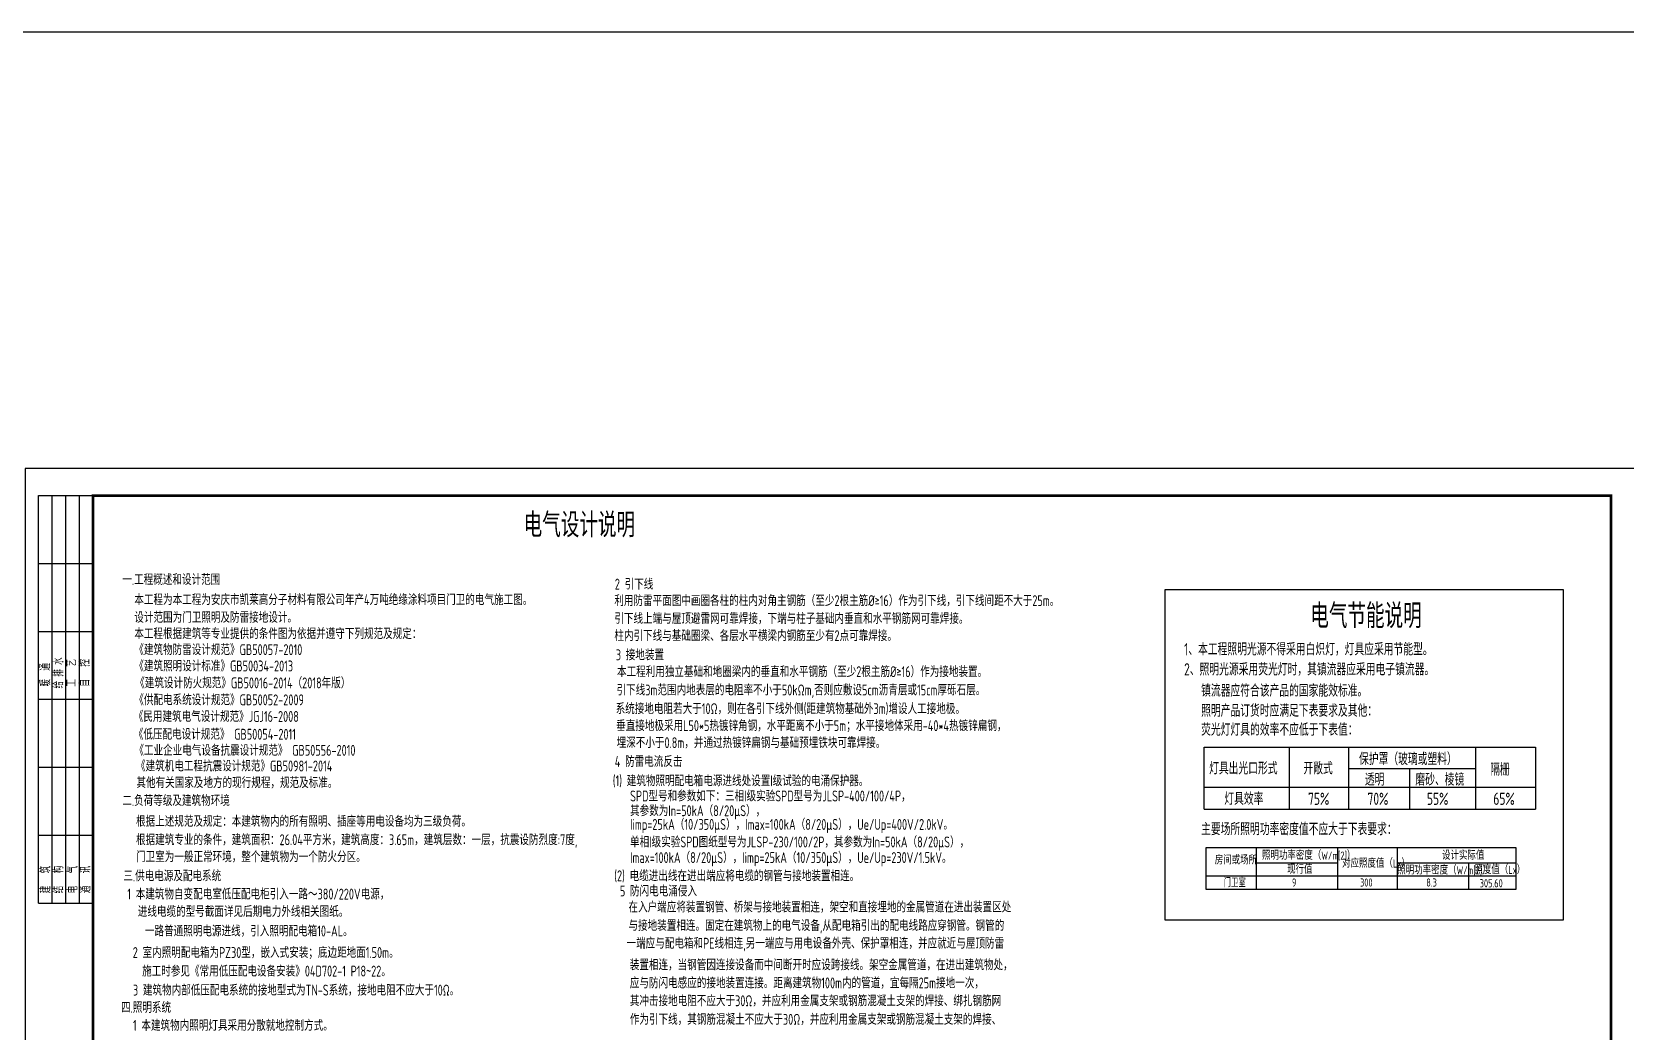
# Model space of a CAD drawing. Extents: x 5600590 to 5949977, y -428435 to -354779.
# Drawn here: x 5655691 to 5714366, y -391563 to -354779 of the extents above; entities that cross this region are included whole.
import ezdxf

# ---------------------------------------------------------------- set-up
doc = ezdxf.new("R2010")
doc.units = 0
doc.header["$LTSCALE"] = 1000
doc.header["$MEASUREMENT"] = 0
doc.layers.get('0').update_dxf_attribs({"linetype": 'CONTINUOUS'})
for name, color, linetype in [('JZ', 7, 'CONTINUOUS'), ('PUB_TITLE', 4, 'CONTINUOUS'), ('TEL_TAB', 7, 'CONTINUOUS'), ('文字', 11, 'CONTINUOUS'), ('电气', 3, 'CONTINUOUS')]:
    doc.layers.add(name, color=color, linetype=linetype)
doc.styles.add('SCEI', font='sceie.shx', dxfattribs={"width": 0.75, "bigfont": 'sceic.shx'})
doc.styles.get("Standard").update_dxf_attribs({"font": 'GBENOR', "bigfont": 'GBCBIG'})

# ---------------------------------------------------------------- blocks, each defined once
blk = doc.blocks.new('$titleblk$00000095')
for p, q in [((-150, 20), (-150, 0)), ((-150, 20), (0, 20)), ((-125, 20), (-125, 0)), ((-100, 20), (-100, 0)), ((-75, 20), (-75, 0)), ((-75, 20), (-75, 0)), ((-50, 20), (-50, 0)), ((-25, 20), (-25, 0)), ((0, 20), (0, 0)), ((-150, 15), (-75, 15)), ((-75, 15), (0, 15)), ((-150, 10), (-75, 10)), ((-75, 10), (0, 10)), ((-150, 5), (-75, 5)), ((-75, 5), (0, 5))]:
    blk.add_line(p, q)
at = {"width": 0.8}
for s, p in [('建   筑', (-146.45, 15.65)), ('暖  通', (-70.35, 15.73)), ('结   构', (-146.45, 10.91)), ('给 排 水', (-71.03, 10.9)), ('电   气', (-146.45, 5.65)), ('工   艺', (-70.35, 6.13)), ('通   讯', (-146.45, 0.88)), ('自   控', (-70.35, 1.24))]:
    blk.add_text(s, height=3.509, dxfattribs=at).set_placement(p)

msp = doc.modelspace()

# ---------------------------------------------------------------- linework, layer by layer
at = {"color": 1}
msp.add_lwpolyline([(5600589.8, -354779.1), (5949977.1, -354779.1), (5949977.1, -428434.6), (5600589.8, -428434.6)], close=True, dxfattribs=at)
at = {"layer": 'JZ', "ltscale": 1000}
for p, q in [((5698918.7, -384821.5), (5698918.7, -386333.8)), ((5705983.1, -384821.5), (5698918.7, -384821.5)), ((5700777.9, -384821.5), (5700777.9, -386333.8)), ((5703767.6, -384826.7), (5703767.6, -386333.8)), ((5705983.1, -386333.8), (5705983.1, -384821.5)), ((5710356.4, -384821.5), (5705983.1, -384821.5)), ((5710356.4, -386333.8), (5710356.4, -384821.5)), ((5700777.9, -385363.7), (5703767.6, -385363.7)), ((5705983.1, -385363.7), (5710356.4, -385363.7)), ((5708610.9, -386333.8), (5708610.9, -385363.7)), ((5698918.7, -385847.8), (5705983.1, -385847.8)), ((5705983.1, -385847.8), (5710356.4, -385847.8)), ((5698918.7, -386333.8), (5705983.1, -386333.8)), ((5705983.1, -386333.8), (5710356.4, -386333.8))]:
    msp.add_line(p, q, dxfattribs=at)
at = {"layer": 'PUB_TITLE'}
msp.add_lwpolyline([(5655441.2, -412847.7), (5714841.2, -412847.7), (5714841.2, -370847.7), (5655441.2, -370847.7)], close=True, dxfattribs=at)
at = {"layer": 'PUB_TITLE', "const_width": 100}
msp.add_lwpolyline([(5657941.2, -411847.7), (5713841.2, -411847.7), (5713841.2, -371847.7), (5657941.2, -371847.7)], close=True, dxfattribs=at)
at = {"layer": 'TEL_TAB'}
msp.add_lwpolyline([(5697422.3, -375307.6), (5712087, -375307.6), (5712087, -387483.3), (5697422.3, -387483.3)], close=True, dxfattribs=at)
at = {"layer": '电气', "color": 0}
for p, q in [((5698864.4, -381112), (5711062.5, -381112)), ((5698864.4, -383393.1), (5698864.4, -381112)), ((5702001.8, -383393.1), (5702001.8, -381112)), ((5704190.2, -383393.1), (5704190.2, -381112)), ((5708867.3, -383393.1), (5708867.3, -381112)), ((5711062.5, -381112), (5711062.5, -383393.1)), ((5704190.2, -381893.7), (5708867.3, -381893.7)), ((5706436.3, -383393.1), (5706436.3, -381893.7)), ((5698864.4, -382587.2), (5711062.5, -382587.2)), ((5698864.4, -383393.1), (5711062.5, -383393.1))]:
    msp.add_line(p, q, dxfattribs=at)

# ---------------------------------------------------------------- block references
at = {"layer": 'PUB_TITLE', "xscale": 100, "yscale": 100, "zscale": 100, "rotation": 90}
msp.add_blockref('$titleblk$00000095', (5657941.2, -371847.7), dxfattribs=at)

# ---------------------------------------------------------------- texts
at = {"layer": 'JZ', "ltscale": 1000, "style": 'SCEI', "width": 0.8}
for s, p in [('照明功率密度（W/m[2]）', (5705974.1, -385792.7)), ('设计实际值', (5707621.9, -385250.5)), ('照度值（Lx）', (5708814.4, -385773.5)), ('8.3', (5707042.6, -386242)), ('305.60', (5709010.4, -386269))]:
    msp.add_text(s, height=300, dxfattribs=at).set_placement(p)
at = {"layer": '文字', "color": 7, "style": 'SCEI'}
for s, width, p in [('房间或场所', 0.8, (5699252.6, -385422.6)), ('照明功率密度（W/m[2]）', 0.8, (5700992, -385250.5)), ('现行值', 0.8, (5701916.8, -385763.5)), ('对应照度值（Lx）', 0.8, (5703941.9, -385540.8)), ('门卫室', 0.7, (5699578.2, -386259.7)), ('9', 0.8, (5702095.9, -386242)), ('300', 0.8, (5704604.8, -386242))]:
    msp.add_text(s, height=300, dxfattribs=dict(at, width=width)).set_placement(p)
at = {"layer": '电气', "color": 0, "style": 'SCEI', "width": 0.8}
for s, height, p in [('电气设计说明', 900, (5673802.3, -373382.3)), ('一.工程概述和设计范围', 400.5, (5659024.1, -375140.4)), ('2 引下线', 400.5, (5677160.3, -375308.8)), ('本工程为本工程为安庆市凯莱高分子材料有限公司年产4万吨绝缘涂料项目门卫的电气施工图。', 400.5, (5659464.5, -375880.5)), ('利用防雷平面图中画圈各柱的柱内对角主钢筋（至少2根主筋%%C≥16）作为引下线，引下线间距不大于25m。', 400.5, (5677142.6, -375915.4)), ('设计范围为门卫照明及防雷接地设计。', 400.5, (5659464.5, -376532.7)), ('电气节能说明', 900, (5702771.3, -376729.8)), ('本工程根据建筑等专业提供的条件图为依据并遵守下列规范及规定：', 400.5, (5659464.5, -377131.1)), ('引下线上端与屋顶避雷网可靠焊接，下端与柱子基础内垂直和水平钢筋网可靠焊接。', 400.5, (5677142.6, -376572.9)), ('《建筑物防雷设计规范》GB50057-2010', 400.5, (5659464.5, -377720.7)), ('柱内引下线与基础圈梁、各层水平横梁内钢筋至少有2点可靠焊接。', 400.5, (5677142.6, -377207)), ('1、本工程照明光源不得采用白炽灯，灯具应采用节能型。', 450, (5698124.9, -377729.9)), ('3 接地装置', 400.5, (5677197, -377912.2)), ('《建筑照明设计标准》GB50034-2013', 400.5, (5659464.5, -378320.8)), ('本工程利用独立基础和地圈梁内的垂直和水平钢筋（至少2根主筋%%C≥16）作为接地装置。', 400.5, (5677240.2, -378531.1)), ('2、照明光源采用荧光灯时，其镇流器应采用电子镇流器。', 450, (5698124.9, -378470.2)), ('《建筑设计防火规范》GB50016-2014（2018年版）', 400.5, (5659497.1, -378944.4)), ('引下线3m范围内地表层的电阻率不小于50kΩm,否则应敷设5cm沥青层或15cm厚砾石层。', 400.5, (5677222.6, -379204.9)), ('镇流器应符合该产品的国家能效标准。', 450, (5698751.5, -379253.3)), ('《供配电系统设计规范》GB50052-2009', 400.5, (5659464.5, -379568.1)), ('系统接地电阻若大于10Ω，则在各引下线外侧(距建筑物基础外3m)增设人工接地极。', 400.5, (5677190.6, -379892.5)), ('照明产品订货时应满足下表要求及其他：', 450, (5698751.5, -379990.4)), ('《民用建筑电气设计规范》JGJ16-2008', 400.5, (5659444.5, -380180.2)), ('垂直接地极采用L50*5热镀锌角钢，水平距离不小于5m；水平接地体采用-40*4热镀锌扁钢，', 400.5, (5677208.3, -380518.9)), ('荧光灯灯具的效率不应低于下表值：', 450, (5698751.5, -380689.5)), ('《低压配电设计规范》 GB50054-2011', 400.5, (5659444.5, -380834.3)), ('埋深不小于0.8m，并通过热镀锌扁钢与基础预埋铁块可靠焊接。', 400.5, (5677226, -381145.2)), ('《工业企业电气设备抗震设计规范》 GB50556-2010', 400.5, (5659467.5, -381426)), ('保护罩（玻璃或塑料）', 450, (5704566, -381768.5)), ('《建筑机电工程抗震设计规范》GB50981-2014', 400.5, (5659526.9, -382003.2)), ('4 防雷电流反击', 400.5, (5677158, -381837.1)), ('灯具出光口形式', 450, (5699045.3, -382112.3)), ('开敞式', 450, (5702518.7, -382112.3)), ('隔栅', 450, (5709392.6, -382155.5)), ('其他有关国家及地方的现行规程，规范及标准。', 400.5, (5659541.6, -382616.4)), ('(1) 建筑物照明配电箱电源进线处设置I级试验的电涌保护器。', 400.5, (5677084.4, -382546.8)), ('透明', 450, (5704782.8, -382525.6)), ('磨砂、棱镜', 450, (5706642.7, -382525.6)), ('二.负荷等级及建筑物环境', 400.5, (5659024.1, -383275.5)), ('SPD型号和参数如下：三相I级实验SPD型号为JLSP-400/100/4P，', 400.5, (5677721.4, -383107.5)), ('灯具效率', 450, (5699604.7, -383234.9)), ('75%', 450, (5702691.4, -383234.9)), ('70%%%', 450, (5704879.9, -383234.9)), ('55%', 450, (5707068.3, -383234.9)), ('65%%%', 450, (5709513.1, -383234.9)), ('根据上述规范及规定：本建筑物内的所有照明、插座等用电设备均为三级负荷。', 400.5, (5659527.5, -384039.7)), ('其参数为In=50kA（8/20μS），', 400.5, (5677721.4, -383650.4)), ('Iimp=25kA（10/350μS），Imax=100kA（8/20μS），Ue/Up=400V/2.0kV。', 400.5, (5677721.4, -384154)), ('根据建筑专业的条件，建筑面积：26.04平方米，建筑高度：3.65m，建筑层数：一层，抗震设防烈度:7度,', 400.5, (5659527.5, -384717.7)), ('主要场所照明功率密度值不应大于下表要求：', 450, (5698751.5, -384350.7)), ('门卫室为一般正常环境，整个建筑物为一个防火分区。', 400.5, (5659527.5, -385343.8)), ('单相I级实验SPD图纸型号为JLSP-230/100/2P，其参数为In=50kA（8/20μS），', 400.5, (5677721.4, -384799.4)), ('Imax=100kA（8/20μS），Iimp=25kA（10/350μS），Ue/Up=230V/1.5kV。', 400.5, (5677721.4, -385374.2)), ('三.供电电源及配电系统', 400.5, (5659059.8, -386048)), ('(2) 电缆进出线在进出端应将电缆的钢管与接地装置相连。', 400.5, (5677139.2, -386044.9)), ('1 本建筑物自变配电室低压配电柜引入一路～380/220V电源，', 400.5, (5659204.8, -386717.9)), ('5 防闪电电涌侵入', 400.5, (5677347, -386605.4)), ('进线电缆的型号截面详见后期电力外线相关图纸。', 400.5, (5659592.6, -387359.2)), ('在入户端应将装置钢管、桥架与接地装置相连，架空和直接埋地的金属管道在进出装置区处', 400.5, (5677663.2, -387195.8)), ('  一路普通照明电源进线，引入照明配电箱10-AL。', 400.5, (5659508.3, -388077)), ('与接地装置相连。固定在建筑物上的电气设备,从配电箱引出的配电线路应穿钢管。钢管的', 400.5, (5677663.2, -387874.1)), ('2 室内照明配电箱为PZ30型，嵌入式安装；底边距地面1.50m。', 400.5, (5659406.1, -388869.6)), ('一端应与配电箱和PE线相连,另一端应与用电设备外壳、保护罩相连，并应就近与屋顶防雷', 400.5, (5677590.4, -388528.5)), ('装置相连，当钢管因连接设备而中间断开时应设跨接线。架空金属管道，在进出建筑物处，', 400.5, (5677711.7, -389321.7)), ('施工时参见《常用低压配电设备安装》04D702-1 P18~22。', 400.5, (5659753, -389553.6)), ('应与防闪电感应的接地装置连接。距离建筑物100m内的管道，宜每隔25m接地一次，', 400.5, (5677711.7, -389989.1)), ('3 建筑物内部低压配电系统的接地型式为TN-S系统，接地电阻不应大于10Ω。', 400.5, (5659413.9, -390254.1)), ('四.照明系统', 400.5, (5658974.5, -390892.9)), ('其冲击接地电阻不应大于30Ω，并应利用金属支架或钢筋混凝土支架的焊接、绑扎钢筋网', 400.5, (5677711.7, -390645.4)), ('1 本建筑物内照明灯具采用分散就地控制方式。', 400.5, (5659413.9, -391552.3)), ('作为引下线，其钢筋混凝土不应大于30Ω，并应利用金属支架或钢筋混凝土支架的焊接、', 400.5, (5677711.7, -391329.8))]:
    msp.add_text(s, height=height, dxfattribs=at).set_placement(p)

doc.saveas('drawing.dxf')
